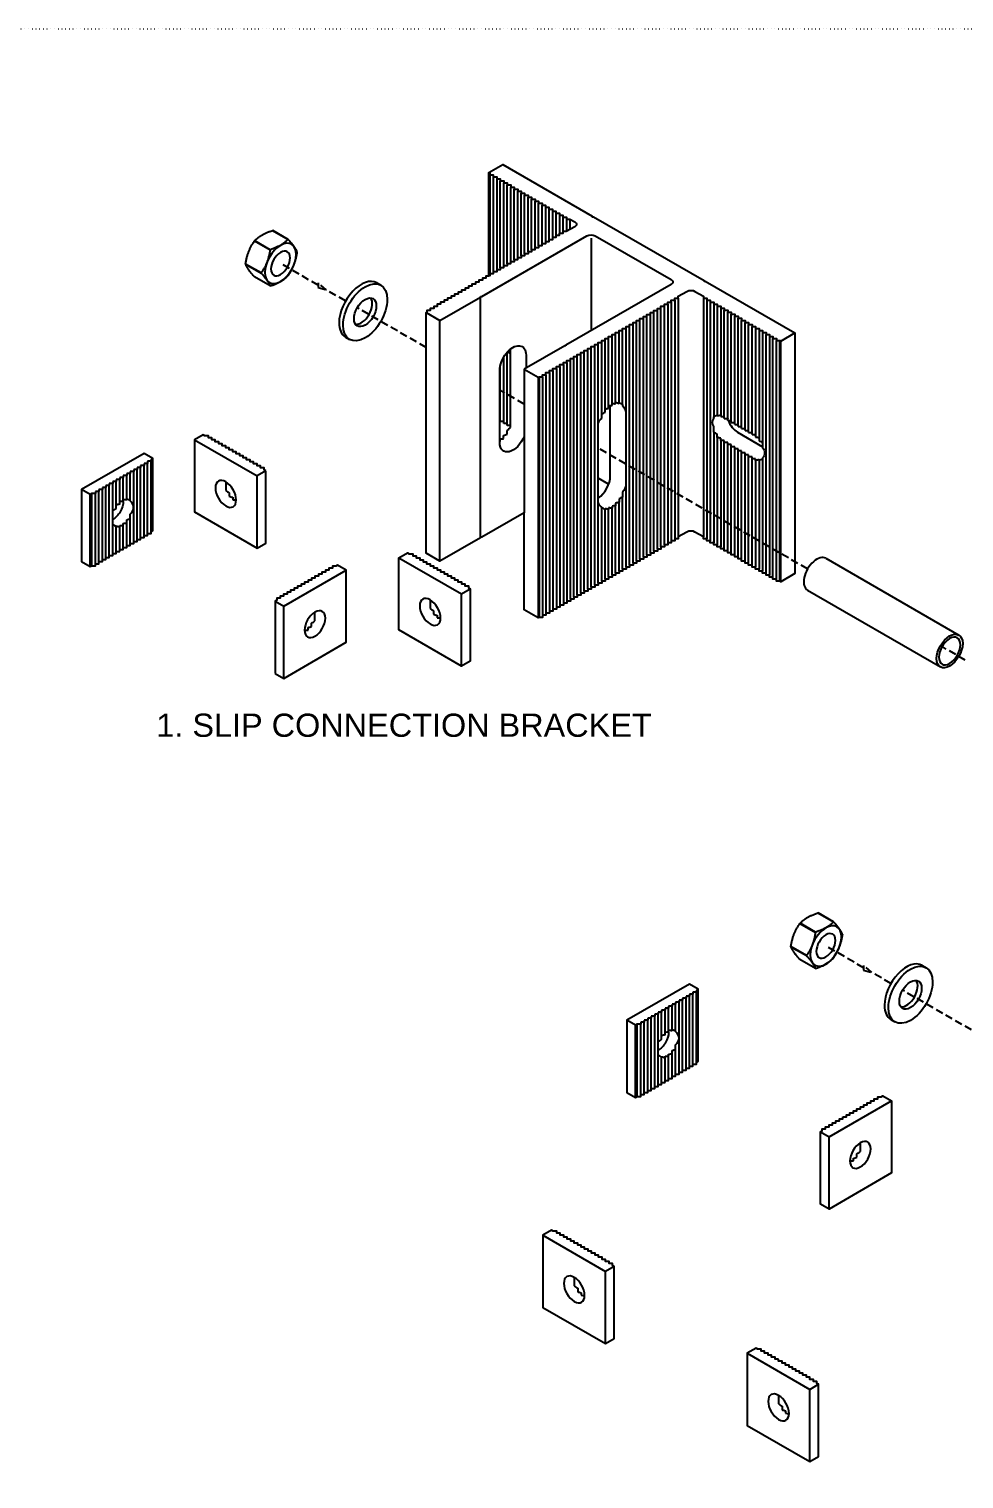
# Model space of a CAD drawing. Header units: millimetres. Extents: x -17234 to -8874, y -2869 to 1211.
# Drawn here: x -11141 to -10738, y -1454 to -829 of the extents above; entities that cross this region are included whole.
import ezdxf

# ---------------------------------------------------------------- set-up
doc = ezdxf.new("R2010")
doc.units = ezdxf.units.MM
doc.linetypes.add('ACAD_ISO07W100', pattern=[3, 0, -3])
doc.linetypes.add('DASHED', pattern=[19.05, 12.7, -6.35])
doc.layers.get('Defpoints').update_dxf_attribs({"linetype": 'ACAD_ISO07W100', "true_color": 0x105689})
for name, color, linetype in [('Anno', 5, 'Continuous'), ('Profile View', 9, 'Continuous'), ('Text', 2, 'Continuous')]:
    doc.layers.add(name, color=color, linetype=linetype)
doc.styles.get("Standard").update_dxf_attribs({"font": 'arial.ttf'})

msp = doc.modelspace()

# ---------------------------------------------------------------- linework, layer by layer
at = {"layer": 'Anno', "linetype": 'DASHED', "ltscale": 0.25}
for points in [[(-11016.657, -939.631), (-11032.893, -930.257)], [(-11013.193, -941.631), (-11016.657, -938.631), (-11016.657, -940.631), (-11013.193, -941.631)], [(-11004.884, -946.428), (-11013.193, -941.631)], [(-10970.187, -966.46), (-10999.829, -949.346)], [(-10927.928, -990.859), (-10938.457, -984.78)], [(-10805.819, -1061.891), (-10896.015, -1009.817)], [(-10737.819, -1101.151), (-10747.845, -1095.363)], [(-10781.659, -1233.697), (-10797.895, -1224.323)], [(-10778.195, -1235.697), (-10781.659, -1232.697), (-10781.659, -1234.697), (-10778.195, -1235.697)], [(-10769.886, -1240.494), (-10778.195, -1235.697)], [(-10735.189, -1260.526), (-10764.831, -1243.413)]]:
    msp.add_lwpolyline(points, dxfattribs=at)
at = {"layer": 'Defpoints', "color": 1, "ltscale": 0.5}
msp.add_lwpolyline([(-11154.331, -829.239), (-10394.331, -829.239), (-10394.331, -1849.239), (-11154.331, -1849.239), (-11154.331, -829.239)], dxfattribs=at)
at = {"layer": 'Profile View', "ltscale": 0.5, "extrusion": (1.32712e-16, 0.816497, 0.57735)}
for p, q in [((-10942.713, -892.122), (-10942.713, -934.738)), ((-10941.213, -892.988), (-10941.213, -933.872)), ((-10939.713, -893.855), (-10939.713, -933.006)), ((-10938.213, -932.14), (-10938.213, -894.721)), ((-10936.713, -931.273), (-10936.713, -895.587)), ((-10935.213, -930.407), (-10935.213, -896.453)), ((-10933.713, -929.541), (-10933.713, -897.319)), ((-10932.213, -928.675), (-10932.213, -898.185)), ((-10930.713, -927.809), (-10930.713, -899.051)), ((-10929.213, -926.943), (-10929.213, -899.917)), ((-10927.713, -926.077), (-10927.713, -900.783)), ((-10926.213, -925.211), (-10926.213, -901.649)), ((-10924.713, -924.345), (-10924.713, -902.515)), ((-10923.213, -923.479), (-10923.213, -903.381)), ((-10921.713, -922.613), (-10921.713, -904.247)), ((-10920.213, -921.747), (-10920.213, -905.113)), ((-10918.713, -905.979), (-10918.713, -920.881)), ((-10917.213, -906.845), (-10917.213, -920.015)), ((-10915.713, -907.711), (-10915.713, -919.149)), ((-10914.213, -908.577), (-10914.213, -918.283)), ((-10912.713, -909.443), (-10912.713, -917.417)), ((-10911.213, -910.309), (-10911.213, -916.551)), ((-10909.713, -911.175), (-10909.713, -916.524)), ((-10908.213, -911.175), (-10906.098, -912.396)), ((-11036.302, -916.035), (-11029.641, -919.881)), ((-11029.571, -919.887), (-11036.232, -916.042)), ((-10946.205, -944.504), (-10900.863, -918.326)), ((-10897.327, -918.326), (-10864.588, -937.228)), ((-11044.081, -920.573), (-11037.42, -924.419)), ((-11037.35, -924.332), (-11044.011, -920.486)), ((-10899.095, -919.346), (-10899.095, -959.191)), ((-11041.274, -934.353), (-11047.936, -930.507)), ((-11047.936, -930.601), (-11041.274, -934.447)), ((-11037.42, -939.93), (-11044.081, -936.085)), ((-10991.396, -938.641), (-10989.69, -939.626)), ((-10864.588, -939.269), (-10909.931, -965.447)), ((-10964.202, -954.895), (-10946.705, -944.793)), ((-10946.705, -944.793), (-10946.705, -944.504)), ((-10946.705, -944.504), (-10946.205, -944.504)), ((-10946.705, -1048.199), (-10946.705, -944.793)), ((-10869.015, -1052.431), (-10869.015, -949.601)), ((-10867.515, -1051.564), (-10867.515, -948.735)), ((-10866.015, -947.869), (-10866.015, -1050.698)), ((-10864.515, -947.003), (-10864.515, -1049.832)), ((-10863.015, -946.137), (-10863.015, -1048.966)), ((-10861.515, -945.271), (-10861.515, -1048.1)), ((-10850.703, -945.244), (-10850.703, -1048.073)), ((-10849.203, -946.11), (-10849.203, -1048.939)), ((-10847.703, -946.976), (-10847.703, -1049.805)), ((-10846.203, -947.842), (-10846.203, -996.416)), ((-10844.703, -948.708), (-10844.703, -995.904)), ((-10843.203, -949.574), (-10843.203, -996.267)), ((-10970.187, -951.439), (-10964.202, -954.895)), ((-10964.202, -1058.59), (-10964.202, -954.895)), ((-10879.515, -1058.493), (-10879.515, -955.664)), ((-10878.015, -1057.627), (-10878.015, -954.798)), ((-10876.515, -1056.761), (-10876.515, -953.932)), ((-10875.015, -1055.895), (-10875.015, -953.066)), ((-10873.515, -1055.029), (-10873.515, -952.2)), ((-10872.015, -1054.163), (-10872.015, -951.333)), ((-10870.515, -1053.297), (-10870.515, -950.467)), ((-10841.703, -997.103), (-10841.703, -950.44)), ((-10840.203, -997.969), (-10840.203, -951.306)), ((-10838.703, -998.835), (-10838.703, -952.172)), ((-10837.203, -999.701), (-10837.203, -953.039)), ((-10835.703, -1000.567), (-10835.703, -953.905)), ((-10834.203, -1001.433), (-10834.203, -954.771)), ((-10832.703, -1002.299), (-10832.703, -955.637)), ((-11004.884, -962.002), (-11003.178, -962.987)), ((-10890.015, -991.461), (-10890.015, -961.726)), ((-10888.515, -990.748), (-10888.515, -960.86)), ((-10887.015, -990.539), (-10887.015, -959.994)), ((-10885.515, -991.056), (-10885.515, -959.128)), ((-10884.015, -1061.091), (-10884.015, -958.262)), ((-10882.515, -1060.225), (-10882.515, -957.396)), ((-10881.015, -1059.359), (-10881.015, -956.53)), ((-10831.203, -1003.165), (-10831.203, -956.503)), ((-10829.703, -1004.031), (-10829.703, -957.369)), ((-10828.203, -958.235), (-10828.203, -1005.041)), ((-10826.703, -959.101), (-10826.703, -1006.679)), ((-10825.203, -959.967), (-10825.203, -1009.57)), ((-10823.703, -1063.662), (-10823.703, -960.833)), ((-10822.203, -961.699), (-10822.203, -1064.528)), ((-10935.005, -968.293), (-10933.76, -969.012)), ((-10933.76, -997.014), (-10933.76, -967.147)), ((-10910.431, -965.736), (-10927.928, -975.838)), ((-10909.931, -965.736), (-10910.431, -965.736)), ((-10909.931, -965.447), (-10909.931, -965.736)), ((-10900.515, -1070.617), (-10900.515, -967.788)), ((-10899.015, -1069.751), (-10899.015, -966.922)), ((-10897.515, -1068.885), (-10897.515, -966.056)), ((-10896.015, -1068.019), (-10896.015, -965.19)), ((-10894.515, -997.015), (-10894.515, -964.324)), ((-10893.015, -994.367), (-10893.015, -963.458)), ((-10891.515, -992.64), (-10891.515, -962.592)), ((-10820.703, -1065.394), (-10820.703, -962.565)), ((-10819.203, -1066.26), (-10819.203, -963.431)), ((-10817.703, -1067.126), (-10817.703, -963.431)), ((-10817.275, -1067.373), (-10817.275, -963.678)), ((-10938.213, -998.416), (-10938.213, -974.281)), ((-10936.713, -999.282), (-10936.713, -970.586)), ((-10935.213, -1000.148), (-10935.213, -968.522)), ((-10927.086, -969.759), (-10927.086, -975.352)), ((-10911.015, -973.85), (-10911.015, -1076.679)), ((-10909.515, -972.984), (-10909.515, -1075.813)), ((-10908.015, -1074.947), (-10908.015, -972.118)), ((-10906.515, -1074.081), (-10906.515, -971.252)), ((-10905.015, -1073.215), (-10905.015, -970.386)), ((-10903.515, -1072.349), (-10903.515, -969.52)), ((-10902.015, -1071.483), (-10902.015, -968.654)), ((-10938.457, -1007.432), (-10938.457, -976.324)), ((-10927.928, -975.838), (-10927.928, -1037.646)), ((-10921.942, -979.293), (-10921.942, -1082.988)), ((-10921.515, -979.046), (-10921.515, -1082.741)), ((-10920.015, -979.046), (-10920.015, -1081.875)), ((-10918.515, -978.18), (-10918.515, -1081.009)), ((-10917.015, -977.314), (-10917.015, -1080.143)), ((-10915.515, -976.448), (-10915.515, -1079.277)), ((-10914.015, -975.582), (-10914.015, -1078.411)), ((-10912.515, -974.716), (-10912.515, -1077.545)), ((-10890.811, -1021.81), (-10890.811, -991.497)), ((-10885.515, -991.056), (-10885.515, -991.423)), ((-10938.213, -997.55), (-10938.457, -997.55)), ((-10936.713, -998.416), (-10938.213, -998.416)), ((-10935.213, -999.282), (-10936.713, -999.282)), ((-10933.76, -1000.941), (-10933.76, -997.014)), ((-10884.137, -994.555), (-10884.137, -1025.663)), ((-10936.76, -1005.688), (-10936.76, -1004.423)), ((-10935.26, -1003.852), (-10935.26, -1002.174)), ((-10933.76, -1000.148), (-10935.213, -1000.148)), ((-10846.203, -1002.963), (-10846.203, -1050.671)), ((-10844.703, -1005.208), (-10844.703, -1051.537)), ((-10938.26, -1006.947), (-10938.26, -1005.947)), ((-10843.203, -1006.577), (-10843.203, -1052.403)), ((-10841.703, -1053.269), (-10841.703, -1007.473)), ((-10840.203, -1054.136), (-10840.203, -1008.339)), ((-10838.703, -1055.002), (-10838.703, -1009.205)), ((-10837.203, -1055.868), (-10837.203, -1010.071)), ((-10835.703, -1056.734), (-10835.703, -1010.937)), ((-10834.203, -1057.6), (-10834.203, -1011.803)), ((-11094.67, -1018.118), (-11094.67, -1018.984)), ((-11093.17, -1018.118), (-11094.67, -1018.118)), ((-11093.17, -1017.252), (-11093.17, -1018.118)), ((-11091.67, -1017.252), (-11093.17, -1017.252)), ((-11093.17, -1048.361), (-11093.17, -1018.118)), ((-11091.67, -1016.386), (-11091.67, -1017.252)), ((-11090.17, -1016.386), (-11091.67, -1016.386)), ((-11091.67, -1047.495), (-11091.67, -1017.252)), ((-11090.17, -1015.52), (-11090.17, -1016.386)), ((-11088.67, -1015.52), (-11090.17, -1015.52)), ((-11090.17, -1046.629), (-11090.17, -1016.386)), ((-11087.949, -1014.238), (-11088.67, -1014.654)), ((-11088.67, -1014.654), (-11088.67, -1015.52)), ((-11088.67, -1045.763), (-11088.67, -1015.52)), ((-10832.703, -1058.466), (-10832.703, -1012.669)), ((-10831.203, -1059.332), (-10831.203, -1013.535)), ((-10829.703, -1060.198), (-10829.703, -1014.401)), ((-10828.203, -1015.124), (-10828.203, -1061.064)), ((-10826.703, -1015.218), (-10826.703, -1061.93)), ((-10825.203, -1014.059), (-10825.203, -1062.796)), ((-11103.67, -1024.181), (-11105.17, -1024.181)), ((-11105.17, -1024.181), (-11105.17, -1025.047)), ((-11102.17, -1023.315), (-11103.67, -1023.315)), ((-11103.67, -1023.315), (-11103.67, -1024.181)), ((-11103.67, -1035.877), (-11103.67, -1024.181)), ((-11100.67, -1022.448), (-11102.17, -1022.448)), ((-11102.17, -1022.448), (-11102.17, -1023.315)), ((-11102.17, -1033.982), (-11102.17, -1023.315)), ((-11099.17, -1021.582), (-11100.67, -1021.582)), ((-11100.67, -1021.582), (-11100.67, -1022.448)), ((-11100.67, -1032.818), (-11100.67, -1022.448)), ((-11097.67, -1020.716), (-11099.17, -1020.716)), ((-11099.17, -1020.716), (-11099.17, -1021.582)), ((-11099.17, -1032.25), (-11099.17, -1021.582)), ((-11096.17, -1019.85), (-11097.67, -1019.85)), ((-11097.67, -1019.85), (-11097.67, -1020.716)), ((-11097.67, -1032.413), (-11097.67, -1020.716)), ((-11096.17, -1018.984), (-11096.17, -1019.85)), ((-11094.67, -1018.984), (-11096.17, -1018.984)), ((-11096.17, -1050.093), (-11096.17, -1019.85)), ((-11094.67, -1049.227), (-11094.67, -1018.984)), ((-10891.514, -1025.377), (-10896.015, -1022.779)), ((-11114.89, -1029.793), (-11118.63, -1027.633)), ((-11114.17, -1029.377), (-11114.89, -1029.793)), ((-11114.89, -1060.901), (-11114.89, -1029.793)), ((-11114.17, -1060.485), (-11114.17, -1029.377)), ((-11112.67, -1029.377), (-11114.17, -1029.377)), ((-11112.67, -1028.511), (-11112.67, -1029.377)), ((-11111.17, -1028.511), (-11112.67, -1028.511)), ((-11112.67, -1059.619), (-11112.67, -1029.377)), ((-11111.17, -1027.645), (-11111.17, -1028.511)), ((-11109.67, -1027.645), (-11111.17, -1027.645)), ((-11111.17, -1058.753), (-11111.17, -1028.511)), ((-11109.67, -1026.779), (-11109.67, -1027.645)), ((-11108.17, -1026.779), (-11109.67, -1026.779)), ((-11109.67, -1057.887), (-11109.67, -1027.645)), ((-11108.17, -1025.913), (-11108.17, -1026.779)), ((-11106.67, -1025.913), (-11108.17, -1025.913)), ((-11108.17, -1057.021), (-11108.17, -1026.779)), ((-11106.67, -1025.047), (-11106.67, -1025.913)), ((-11105.17, -1025.047), (-11106.67, -1025.047)), ((-11106.67, -1056.155), (-11106.67, -1025.913)), ((-11105.17, -1055.289), (-11105.17, -1025.047)), ((-10885.515, -1028.796), (-10885.515, -1030.894)), ((-11097.67, -1032.553), (-11097.67, -1032.413)), ((-10894.515, -1067.153), (-10894.515, -1035.328)), ((-10893.015, -1035.888), (-10893.015, -1036.244)), ((-10893.015, -1066.287), (-10893.015, -1036.244)), ((-10891.515, -1035.59), (-10891.515, -1036.239)), ((-10891.515, -1065.421), (-10891.515, -1036.239)), ((-10890.015, -1034.802), (-10890.015, -1035.686)), ((-10890.015, -1064.555), (-10890.015, -1035.686)), ((-10888.515, -1033.542), (-10888.515, -1034.667)), ((-10888.515, -1063.689), (-10888.515, -1034.667)), ((-10887.015, -1031.706), (-10887.015, -1033.144)), ((-10887.015, -1062.823), (-10887.015, -1033.144)), ((-10885.515, -1061.957), (-10885.515, -1030.894)), ((-11103.67, -1043.592), (-11103.67, -1043.356)), ((-11102.17, -1043.756), (-11102.17, -1043.115)), ((-11100.67, -1043.187), (-11100.67, -1042.249)), ((-11100.67, -1052.691), (-11100.67, -1043.187)), ((-11099.17, -1042.024), (-11099.17, -1040.758)), ((-11099.17, -1051.825), (-11099.17, -1042.024)), ((-11097.67, -1040.128), (-11097.67, -1038.256)), ((-11097.67, -1050.959), (-11097.67, -1040.128)), ((-11103.67, -1054.423), (-11103.67, -1043.592)), ((-11102.17, -1053.557), (-11102.17, -1043.756)), ((-10797.882, -1057.309), (-10740.606, -1090.377)), ((-11031.534, -1077.919), (-11004.593, -1062.364)), ((-10805.819, -1071.057), (-10748.544, -1104.125)), ((-11035.274, -1075.759), (-11031.534, -1077.919)), ((-11031.534, -1109.027), (-11031.534, -1077.919)), ((-11018.053, -1084.223), (-11018.053, -1080.505)), ((-11019.553, -1086.724), (-11019.553, -1085.229)), ((-11021.053, -1088.215), (-11021.053, -1087.124)), ((-10801.304, -1210.102), (-10794.643, -1213.948)), ((-10794.573, -1213.954), (-10801.234, -1210.108)), ((-10809.083, -1214.64), (-10802.422, -1218.486)), ((-10802.352, -1218.398), (-10809.013, -1214.552)), ((-10806.276, -1228.42), (-10812.938, -1224.574)), ((-10812.938, -1224.668), (-10806.276, -1228.514)), ((-10802.422, -1233.997), (-10809.083, -1230.151)), ((-10756.398, -1232.707), (-10754.692, -1233.693)), ((-10852.951, -1242.921), (-10853.672, -1243.337)), ((-10862.672, -1249.399), (-10864.172, -1249.399)), ((-10864.172, -1249.399), (-10864.172, -1250.265)), ((-10861.172, -1248.533), (-10862.672, -1248.533)), ((-10862.672, -1248.533), (-10862.672, -1249.399)), ((-10862.672, -1261.095), (-10862.672, -1249.399)), ((-10861.172, -1247.667), (-10861.172, -1248.533)), ((-10859.672, -1247.667), (-10861.172, -1247.667)), ((-10861.172, -1278.775), (-10861.172, -1248.533)), ((-10859.672, -1246.801), (-10859.672, -1247.667)), ((-10858.172, -1246.801), (-10859.672, -1246.801)), ((-10859.672, -1277.909), (-10859.672, -1247.667)), ((-10858.172, -1245.935), (-10858.172, -1246.801)), ((-10856.672, -1245.935), (-10858.172, -1245.935)), ((-10858.172, -1277.043), (-10858.172, -1246.801)), ((-10856.672, -1245.069), (-10856.672, -1245.935)), ((-10855.172, -1245.069), (-10856.672, -1245.069)), ((-10856.672, -1276.177), (-10856.672, -1245.935)), ((-10855.172, -1244.203), (-10855.172, -1245.069)), ((-10853.672, -1244.203), (-10855.172, -1244.203)), ((-10855.172, -1275.311), (-10855.172, -1245.069)), ((-10853.672, -1243.337), (-10853.672, -1244.203)), ((-10853.672, -1274.445), (-10853.672, -1244.203)), ((-10874.672, -1255.461), (-10874.672, -1256.327)), ((-10873.172, -1255.461), (-10874.672, -1255.461)), ((-10873.172, -1254.595), (-10873.172, -1255.461)), ((-10871.672, -1254.595), (-10873.172, -1254.595)), ((-10873.172, -1285.703), (-10873.172, -1255.461)), ((-10871.672, -1253.729), (-10871.672, -1254.595)), ((-10870.172, -1253.729), (-10871.672, -1253.729)), ((-10871.672, -1284.837), (-10871.672, -1254.595)), ((-10868.672, -1252.863), (-10870.172, -1252.863)), ((-10870.172, -1252.863), (-10870.172, -1253.729)), ((-10870.172, -1283.971), (-10870.172, -1253.729)), ((-10867.172, -1251.997), (-10868.672, -1251.997)), ((-10868.672, -1251.997), (-10868.672, -1252.863)), ((-10868.672, -1264.559), (-10868.672, -1252.863)), ((-10865.672, -1251.131), (-10867.172, -1251.131)), ((-10867.172, -1251.131), (-10867.172, -1251.997)), ((-10867.172, -1262.664), (-10867.172, -1251.997)), ((-10864.172, -1250.265), (-10865.672, -1250.265)), ((-10865.672, -1250.265), (-10865.672, -1251.131)), ((-10865.672, -1261.5), (-10865.672, -1251.131)), ((-10864.172, -1260.932), (-10864.172, -1250.265)), ((-10879.892, -1258.475), (-10883.632, -1256.316)), ((-10879.172, -1258.059), (-10879.892, -1258.475)), ((-10879.892, -1289.583), (-10879.892, -1258.475)), ((-10879.172, -1289.168), (-10879.172, -1258.059)), ((-10877.672, -1258.059), (-10879.172, -1258.059)), ((-10877.672, -1257.193), (-10877.672, -1258.059)), ((-10876.172, -1257.193), (-10877.672, -1257.193)), ((-10877.672, -1288.302), (-10877.672, -1258.059)), ((-10876.172, -1256.327), (-10876.172, -1257.193)), ((-10874.672, -1256.327), (-10876.172, -1256.327)), ((-10876.172, -1287.435), (-10876.172, -1257.193)), ((-10874.672, -1286.569), (-10874.672, -1256.327)), ((-10862.672, -1261.235), (-10862.672, -1261.095)), ((-10769.886, -1256.068), (-10768.179, -1257.053)), ((-10862.672, -1268.811), (-10862.672, -1266.939)), ((-10868.672, -1272.275), (-10868.672, -1272.038)), ((-10868.672, -1283.105), (-10868.672, -1272.275)), ((-10867.172, -1272.438), (-10867.172, -1271.797)), ((-10867.172, -1282.239), (-10867.172, -1272.438)), ((-10865.672, -1271.87), (-10865.672, -1270.931)), ((-10865.672, -1281.373), (-10865.672, -1271.87)), ((-10864.172, -1270.706), (-10864.172, -1269.44)), ((-10864.172, -1280.507), (-10864.172, -1270.706)), ((-10862.672, -1279.641), (-10862.672, -1268.811)), ((-10796.535, -1306.601), (-10769.595, -1291.047)), ((-10800.275, -1304.442), (-10796.535, -1306.601)), ((-10796.535, -1337.709), (-10796.535, -1306.601)), ((-10783.055, -1312.905), (-10783.055, -1309.188)), ((-10786.055, -1316.898), (-10786.055, -1315.807)), ((-10784.555, -1315.406), (-10784.555, -1313.911))]:
    msp.add_line(p, q, dxfattribs=at)
at = {"layer": 'Profile View', "ltscale": 0.5, "extrusion": (-1.0795e-17, 0.816497, 0.57735)}
for p, q in [((-10846.203, -997.091), (-10846.203, -996.416)), ((-10842.239, -996.237), (-10841.703, -996.237)), ((-10841.703, -997.103), (-10840.203, -997.103)), ((-10840.203, -997.969), (-10838.703, -997.969)), ((-10838.703, -998.835), (-10837.203, -998.835)), ((-10846.203, -1002.963), (-10846.203, -1000.557)), ((-10844.703, -1005.208), (-10844.703, -1003.805)), ((-10843.203, -1006.577), (-10843.203, -1005.542)), ((-10837.203, -999.701), (-10835.703, -999.701)), ((-10835.986, -1002.996), (-10825.203, -1009.222)), ((-10835.703, -1000.567), (-10834.203, -1000.567)), ((-10834.203, -1001.433), (-10832.703, -1001.433)), ((-10832.703, -1002.299), (-10831.203, -1002.299)), ((-10831.203, -1003.165), (-10829.703, -1003.165)), ((-10829.703, -1004.031), (-10828.798, -1004.031)), ((-11069.953, -1006.242), (-11043.012, -1021.796)), ((-10841.703, -1006.607), (-10842.239, -1006.607)), ((-10841.703, -1007.473), (-10841.703, -1006.607)), ((-10840.203, -1007.473), (-10841.703, -1007.473)), ((-10840.203, -1008.339), (-10840.203, -1007.473)), ((-10838.703, -1008.339), (-10840.203, -1008.339)), ((-10838.703, -1009.205), (-10838.703, -1008.339)), ((-10837.203, -1009.205), (-10838.703, -1009.205)), ((-10837.203, -1010.071), (-10837.203, -1009.205)), ((-10835.703, -1010.071), (-10837.203, -1010.071)), ((-10835.703, -1010.937), (-10835.703, -1010.071)), ((-10834.203, -1010.937), (-10835.703, -1010.937)), ((-10834.203, -1011.803), (-10834.203, -1010.937)), ((-10832.703, -1011.803), (-10834.203, -1011.803)), ((-10832.703, -1012.669), (-10832.703, -1011.803)), ((-10831.203, -1012.669), (-10832.703, -1012.669)), ((-10831.203, -1013.535), (-10831.203, -1012.669)), ((-10829.703, -1013.535), (-10831.203, -1013.535)), ((-10829.703, -1014.401), (-10829.703, -1013.535)), ((-10828.798, -1014.401), (-10829.703, -1014.401)), ((-10828.203, -1015.124), (-10828.203, -1014.39)), ((-10826.703, -1015.218), (-10826.703, -1014.833)), ((-11056.492, -1024.383), (-11056.492, -1028.101)), ((-11043.012, -1052.905), (-11043.012, -1021.796)), ((-11054.992, -1029.107), (-11054.992, -1030.602)), ((-11053.492, -1031.002), (-11053.492, -1032.093)), ((-10981.899, -1057.08), (-10954.959, -1072.634)), ((-10954.959, -1103.742), (-10954.959, -1072.634)), ((-10968.439, -1075.22), (-10968.439, -1078.938)), ((-10966.939, -1079.944), (-10966.939, -1081.439)), ((-10965.439, -1081.839), (-10965.439, -1082.93)), ((-10919.807, -1348.984), (-10892.866, -1364.539)), ((-10906.347, -1367.125), (-10906.347, -1370.843)), ((-10892.866, -1395.647), (-10892.866, -1364.539)), ((-10904.847, -1371.849), (-10904.847, -1373.344)), ((-10903.347, -1373.744), (-10903.347, -1374.835)), ((-10831.754, -1399.822), (-10804.813, -1415.376)), ((-10818.293, -1417.963), (-10818.293, -1421.681)), ((-10804.813, -1415.376), (-10801.073, -1413.217)), ((-10804.813, -1446.485), (-10804.813, -1415.376)), ((-10816.793, -1422.687), (-10816.793, -1424.182)), ((-10815.293, -1424.582), (-10815.293, -1425.673))]:
    msp.add_line(p, q, dxfattribs=at)
at = {"layer": 'Profile View', "ltscale": 0.5}
for points in [[(-10857.853, -1045.986), (-10861.515, -1048.1), (-10861.515, -1048.966), (-10863.015, -1048.966), (-10863.015, -1049.832), (-10864.515, -1049.832), (-10864.515, -1050.698), (-10866.015, -1050.698), (-10866.015, -1051.564), (-10867.515, -1051.564), (-10867.515, -1052.431), (-10869.015, -1052.431), (-10869.015, -1053.297), (-10870.515, -1053.297), (-10870.515, -1054.163), (-10872.015, -1054.163), (-10872.015, -1055.029), (-10873.515, -1055.029), (-10873.515, -1055.895), (-10875.015, -1055.895), (-10875.015, -1056.761), (-10876.515, -1056.761), (-10876.515, -1057.627), (-10878.015, -1057.627), (-10878.015, -1058.493), (-10879.515, -1058.493), (-10879.515, -1059.359), (-10881.015, -1059.359), (-10881.015, -1060.225), (-10882.515, -1060.225), (-10882.515, -1061.091), (-10884.015, -1061.091), (-10884.015, -1061.957), (-10885.515, -1061.957), (-10885.515, -1062.823), (-10887.015, -1062.823), (-10887.015, -1063.689), (-10888.515, -1063.689), (-10888.515, -1064.555), (-10890.015, -1064.555), (-10890.015, -1065.421), (-10891.515, -1065.421), (-10891.515, -1066.287), (-10893.015, -1066.287), (-10893.015, -1067.153), (-10894.515, -1067.153), (-10894.515, -1068.019), (-10896.015, -1068.019), (-10896.015, -1068.885), (-10897.515, -1068.885), (-10897.515, -1069.751), (-10899.015, -1069.751), (-10899.015, -1070.617), (-10900.515, -1070.617), (-10900.515, -1071.483), (-10902.015, -1071.483), (-10902.015, -1072.349), (-10903.515, -1072.349), (-10903.515, -1073.215), (-10905.015, -1073.215), (-10905.015, -1074.081), (-10906.515, -1074.081), (-10906.515, -1074.947), (-10908.015, -1074.947), (-10908.015, -1075.813), (-10909.515, -1075.813), (-10909.515, -1076.679), (-10911.015, -1076.679), (-10911.015, -1077.545), (-10912.515, -1077.545), (-10912.515, -1078.411), (-10914.015, -1078.411), (-10914.015, -1079.277), (-10915.515, -1079.277), (-10915.515, -1080.143), (-10917.015, -1080.143), (-10917.015, -1081.009), (-10918.515, -1081.009), (-10918.515, -1081.875), (-10920.015, -1081.875), (-10920.015, -1082.741), (-10921.515, -1082.741), (-10921.942, -1082.988), (-10927.928, -1079.533), (-10927.928, -1037.646), (-10946.205, -1048.199), (-10946.705, -1048.199), (-10946.705, -1048.488), (-10964.202, -1058.59), (-10970.187, -1055.134), (-10970.187, -951.439), (-10969.76, -951.192), (-10969.76, -950.326), (-10968.26, -950.326), (-10968.26, -949.46), (-10966.76, -949.46), (-10966.76, -948.594), (-10965.26, -948.594), (-10965.26, -947.728), (-10963.76, -947.728), (-10963.76, -946.862), (-10962.26, -946.862), (-10962.26, -945.996), (-10960.76, -945.996), (-10960.76, -945.13), (-10959.26, -945.13), (-10959.26, -944.264), (-10957.76, -944.264), (-10957.76, -943.398), (-10956.26, -943.398), (-10956.26, -942.532), (-10954.76, -942.532), (-10954.76, -941.666), (-10953.26, -941.666), (-10953.26, -940.8), (-10951.76, -940.8), (-10951.76, -939.934), (-10950.26, -939.934), (-10950.26, -939.068), (-10948.76, -939.068), (-10948.76, -938.202), (-10947.26, -938.202), (-10947.26, -937.336), (-10945.76, -937.336), (-10945.76, -936.47), (-10944.26, -936.47), (-10944.26, -935.604), (-10943.14, -935.604), (-10943.14, -891.01), (-10937.155, -887.554), (-10898.595, -909.817), (-10898.595, -910.105), (-10898.095, -910.105), (-10850.35, -937.671), (-10850.35, -937.96), (-10849.85, -937.96), (-10811.29, -960.222), (-10811.29, -1063.917), (-10817.275, -1067.373), (-10817.703, -1067.126), (-10819.203, -1067.126), (-10819.203, -1066.26), (-10820.703, -1066.26), (-10820.703, -1065.394), (-10822.203, -1065.394), (-10822.203, -1064.528), (-10823.703, -1064.528), (-10823.703, -1063.662), (-10825.203, -1063.662), (-10825.203, -1062.796), (-10826.703, -1062.796), (-10826.703, -1061.93), (-10828.203, -1061.93), (-10828.203, -1061.064), (-10829.703, -1061.064), (-10829.703, -1060.198), (-10831.203, -1060.198), (-10831.203, -1059.332), (-10832.703, -1059.332), (-10832.703, -1058.466), (-10834.203, -1058.466), (-10834.203, -1057.6), (-10835.703, -1057.6), (-10835.703, -1056.734), (-10837.203, -1056.734), (-10837.203, -1055.868), (-10838.703, -1055.868), (-10838.703, -1055.002), (-10840.203, -1055.002), (-10840.203, -1054.136), (-10841.703, -1054.136), (-10841.703, -1053.269), (-10843.203, -1053.269), (-10843.203, -1052.403), (-10844.703, -1052.403), (-10844.703, -1051.537), (-10846.203, -1051.537), (-10846.203, -1050.671), (-10847.703, -1050.671), (-10847.703, -1049.805), (-10849.203, -1049.805), (-10849.203, -1048.939), (-10850.703, -1048.939), (-10850.703, -1048.073), (-10854.318, -1045.986)], [(-10943.14, -891.01), (-10942.713, -891.256), (-10942.713, -892.122), (-10941.213, -892.122), (-10941.213, -892.988), (-10939.713, -892.988), (-10939.713, -893.855), (-10938.213, -893.855), (-10938.213, -894.721), (-10936.713, -894.721), (-10936.713, -895.587), (-10935.213, -895.587), (-10935.213, -896.453), (-10933.713, -896.453), (-10933.713, -897.319), (-10932.213, -897.319), (-10932.213, -898.185), (-10930.713, -898.185), (-10930.713, -899.051), (-10929.213, -899.051), (-10929.213, -899.917), (-10927.713, -899.917), (-10927.713, -900.783), (-10926.213, -900.783), (-10926.213, -901.649), (-10924.713, -901.649), (-10924.713, -902.515), (-10923.213, -902.515), (-10923.213, -903.381), (-10921.713, -903.381), (-10921.713, -904.247), (-10920.213, -904.247), (-10920.213, -905.113), (-10918.713, -905.113), (-10918.713, -905.979), (-10917.213, -905.979), (-10917.213, -906.845), (-10915.713, -906.845), (-10915.713, -907.711), (-10914.213, -907.711), (-10914.213, -908.577), (-10912.713, -908.577), (-10912.713, -909.443), (-10911.213, -909.443), (-10911.213, -910.309), (-10909.713, -910.309), (-10909.713, -911.175), (-10908.213, -911.175), (-10908.213, -915.658)], [(-10906.098, -914.437), (-10909.76, -916.551), (-10911.26, -916.551), (-10911.26, -917.417), (-10912.76, -917.417), (-10912.76, -918.283), (-10914.26, -918.283), (-10914.26, -919.149), (-10915.76, -919.149), (-10915.76, -920.015), (-10917.26, -920.015), (-10917.26, -920.881), (-10918.76, -920.881), (-10918.76, -921.747), (-10920.26, -921.747), (-10920.26, -922.613), (-10921.76, -922.613), (-10921.76, -923.479), (-10923.26, -923.479), (-10923.26, -924.345), (-10924.76, -924.345), (-10924.76, -925.211), (-10926.26, -925.211), (-10926.26, -926.077), (-10927.76, -926.077), (-10927.76, -926.943), (-10929.26, -926.943), (-10929.26, -927.809), (-10930.76, -927.809), (-10930.76, -928.675), (-10932.26, -928.675), (-10932.26, -929.541), (-10933.76, -929.541), (-10933.76, -930.407), (-10935.26, -930.407), (-10935.26, -931.273), (-10936.76, -931.273), (-10936.76, -932.14), (-10938.26, -932.14), (-10938.26, -933.006), (-10939.76, -933.006), (-10939.76, -933.872), (-10941.26, -933.872), (-10941.26, -934.738), (-10942.76, -934.738), (-10942.76, -935.604), (-10943.14, -935.604)], [(-10927.928, -975.838), (-10921.942, -979.293), (-10921.515, -979.046), (-10920.015, -979.046), (-10920.015, -978.18), (-10918.515, -978.18), (-10918.515, -977.314), (-10917.015, -977.314), (-10917.015, -976.448), (-10915.515, -976.448), (-10915.515, -975.582), (-10914.015, -975.582), (-10914.015, -974.716), (-10912.515, -974.716), (-10912.515, -973.85), (-10911.015, -973.85), (-10911.015, -972.984), (-10909.515, -972.984), (-10909.515, -972.118), (-10908.015, -972.118), (-10908.015, -971.252), (-10906.515, -971.252), (-10906.515, -970.386), (-10905.015, -970.386), (-10905.015, -969.52), (-10903.515, -969.52), (-10903.515, -968.654), (-10902.015, -968.654), (-10902.015, -967.788), (-10900.515, -967.788), (-10900.515, -966.922), (-10899.015, -966.922), (-10899.015, -966.056), (-10897.515, -966.056), (-10897.515, -965.19), (-10896.015, -965.19), (-10896.015, -964.324), (-10894.515, -964.324), (-10894.515, -963.458), (-10893.015, -963.458), (-10893.015, -962.592), (-10891.515, -962.592), (-10891.515, -961.726), (-10890.015, -961.726), (-10890.015, -960.86), (-10888.515, -960.86), (-10888.515, -959.994), (-10887.015, -959.994), (-10887.015, -959.128), (-10885.515, -959.128), (-10885.515, -958.262), (-10884.015, -958.262), (-10884.015, -957.396), (-10882.515, -957.396), (-10882.515, -956.53), (-10881.015, -956.53), (-10881.015, -955.664), (-10879.515, -955.664), (-10879.515, -954.798), (-10878.015, -954.798), (-10878.015, -953.932), (-10876.515, -953.932), (-10876.515, -953.066), (-10875.015, -953.066), (-10875.015, -952.2), (-10873.515, -952.2), (-10873.515, -951.333), (-10872.015, -951.333), (-10872.015, -950.467), (-10870.515, -950.467), (-10870.515, -949.601), (-10869.015, -949.601), (-10869.015, -948.735), (-10867.515, -948.735), (-10867.515, -947.869), (-10866.015, -947.869), (-10866.015, -947.003), (-10864.515, -947.003), (-10864.515, -946.137), (-10863.015, -946.137), (-10863.015, -945.271), (-10861.515, -945.271), (-10861.515, -944.405), (-10857.853, -942.291)], [(-10854.318, -942.291), (-10850.703, -944.378), (-10850.703, -945.244), (-10849.203, -945.244), (-10849.203, -946.11), (-10847.703, -946.11), (-10847.703, -946.976), (-10846.203, -946.976), (-10846.203, -947.842), (-10844.703, -947.842), (-10844.703, -948.708), (-10843.203, -948.708), (-10843.203, -949.574), (-10841.703, -949.574), (-10841.703, -950.44), (-10840.203, -950.44), (-10840.203, -951.306), (-10838.703, -951.306), (-10838.703, -952.172), (-10837.203, -952.172), (-10837.203, -953.039), (-10835.703, -953.039), (-10835.703, -953.905), (-10834.203, -953.905), (-10834.203, -954.771), (-10832.703, -954.771), (-10832.703, -955.637), (-10831.203, -955.637), (-10831.203, -956.503), (-10829.703, -956.503), (-10829.703, -957.369), (-10828.203, -957.369), (-10828.203, -958.235), (-10826.703, -958.235), (-10826.703, -959.101), (-10825.203, -959.101), (-10825.203, -959.967), (-10823.703, -959.967), (-10823.703, -960.833), (-10822.203, -960.833), (-10822.203, -961.699), (-10820.703, -961.699), (-10820.703, -962.565), (-10819.203, -962.565), (-10819.203, -963.431), (-10817.703, -963.431), (-10817.275, -963.678), (-10811.29, -960.222)], [(-11039.272, -1019.637), (-11043.012, -1021.796)], [(-10954.959, -1072.634), (-10951.218, -1070.474), (-10951.218, -1101.583), (-10954.959, -1103.742), (-10981.899, -1088.188), (-10981.899, -1057.08), (-10978.159, -1054.92), (-10977.439, -1055.336), (-10975.939, -1055.336), (-10975.939, -1056.202), (-10974.439, -1056.202), (-10974.439, -1057.068), (-10972.939, -1057.068), (-10972.939, -1057.934), (-10971.439, -1057.934), (-10971.439, -1058.8), (-10969.939, -1058.8), (-10969.939, -1059.666), (-10968.439, -1059.666), (-10968.439, -1060.532), (-10966.939, -1060.532), (-10966.939, -1061.398), (-10965.439, -1061.398), (-10965.439, -1062.264), (-10963.939, -1062.264), (-10963.939, -1063.13), (-10962.439, -1063.13), (-10962.439, -1063.996), (-10960.939, -1063.996), (-10960.939, -1064.862), (-10959.439, -1064.862), (-10959.439, -1065.728), (-10957.939, -1065.728), (-10957.939, -1066.594), (-10956.439, -1066.594), (-10956.439, -1067.46), (-10954.939, -1067.46), (-10954.939, -1068.326), (-10953.439, -1068.326), (-10953.439, -1069.192), (-10951.939, -1069.192), (-10951.939, -1070.058), (-10951.218, -1070.474)], [(-10889.126, -1362.379), (-10889.847, -1361.963), (-10889.847, -1361.097), (-10891.347, -1361.097), (-10891.347, -1360.231), (-10892.847, -1360.231), (-10892.847, -1359.365), (-10894.347, -1359.365), (-10894.347, -1358.499), (-10895.847, -1358.499), (-10895.847, -1357.633), (-10897.347, -1357.633), (-10897.347, -1356.767), (-10898.847, -1356.767), (-10898.847, -1355.901), (-10900.347, -1355.901), (-10900.347, -1355.035), (-10901.847, -1355.035), (-10901.847, -1354.169), (-10903.347, -1354.169), (-10903.347, -1353.303), (-10904.847, -1353.303), (-10904.847, -1352.437), (-10906.347, -1352.437), (-10906.347, -1351.571), (-10907.847, -1351.571), (-10907.847, -1350.705), (-10909.347, -1350.705), (-10909.347, -1349.839), (-10910.847, -1349.839), (-10910.847, -1348.973), (-10912.347, -1348.973), (-10912.347, -1348.107), (-10913.847, -1348.107), (-10913.847, -1347.241), (-10915.347, -1347.241), (-10916.067, -1346.825), (-10919.807, -1348.984), (-10919.807, -1380.093), (-10892.866, -1395.647), (-10889.126, -1393.488), (-10889.126, -1362.379), (-10892.866, -1364.539)]]:
    msp.add_lwpolyline(points, dxfattribs=at)
for points in [[(-11039.272, -1019.637), (-11039.992, -1019.221), (-11039.992, -1018.355), (-11041.492, -1018.355), (-11041.492, -1017.489), (-11042.992, -1017.489), (-11042.992, -1016.623), (-11044.492, -1016.623), (-11044.492, -1015.757), (-11045.992, -1015.757), (-11045.992, -1014.891), (-11047.492, -1014.891), (-11047.492, -1014.025), (-11048.992, -1014.025), (-11048.992, -1013.159), (-11050.492, -1013.159), (-11050.492, -1012.293), (-11051.992, -1012.293), (-11051.992, -1011.427), (-11053.492, -1011.427), (-11053.492, -1010.561), (-11054.992, -1010.561), (-11054.992, -1009.695), (-11056.492, -1009.695), (-11056.492, -1008.829), (-11057.992, -1008.829), (-11057.992, -1007.963), (-11059.492, -1007.963), (-11059.492, -1007.097), (-11060.992, -1007.097), (-11060.992, -1006.231), (-11062.492, -1006.231), (-11062.492, -1005.365), (-11063.992, -1005.365), (-11063.992, -1004.499), (-11065.492, -1004.499), (-11066.212, -1004.083), (-11069.953, -1006.242), (-11069.953, -1037.35), (-11043.012, -1052.905), (-11039.272, -1050.745)], [(-11102.17, -1054.423), (-11102.17, -1053.557), (-11100.67, -1053.557), (-11100.67, -1052.691), (-11099.17, -1052.691), (-11099.17, -1051.825), (-11097.67, -1051.825), (-11097.67, -1050.959), (-11096.17, -1050.959), (-11096.17, -1050.093), (-11094.67, -1050.093), (-11094.67, -1049.227), (-11093.17, -1049.227), (-11093.17, -1048.361), (-11091.67, -1048.361), (-11091.67, -1047.495), (-11090.17, -1047.495), (-11090.17, -1046.629), (-11088.67, -1046.629), (-11088.67, -1045.763), (-11087.949, -1045.347), (-11087.949, -1014.238), (-11091.689, -1012.079), (-11118.63, -1027.633), (-11118.63, -1058.742), (-11114.89, -1060.901), (-11114.17, -1060.485), (-11112.67, -1060.485), (-11112.67, -1059.619), (-11111.17, -1059.619), (-11111.17, -1058.753), (-11109.67, -1058.753), (-11109.67, -1057.887), (-11108.17, -1057.887), (-11108.17, -1057.021), (-11106.67, -1057.021), (-11106.67, -1056.155), (-11105.17, -1056.155), (-11105.17, -1055.289), (-11103.67, -1055.289), (-11103.67, -1054.423)], [(-11035.274, -1106.868), (-11031.534, -1109.027), (-11004.593, -1093.473), (-11004.593, -1062.364), (-11008.333, -1060.205), (-11009.053, -1060.621), (-11010.553, -1060.621), (-11010.553, -1061.487), (-11012.053, -1061.487), (-11012.053, -1062.353), (-11013.553, -1062.353), (-11013.553, -1063.219), (-11015.053, -1063.219), (-11015.053, -1064.085), (-11016.553, -1064.085), (-11016.553, -1064.951), (-11018.053, -1064.951), (-11018.053, -1065.817), (-11019.553, -1065.817), (-11019.553, -1066.683), (-11021.053, -1066.683), (-11021.053, -1067.549), (-11022.553, -1067.549), (-11022.553, -1068.415), (-11024.053, -1068.415), (-11024.053, -1069.281), (-11025.553, -1069.281), (-11025.553, -1070.147), (-11027.053, -1070.147), (-11027.053, -1071.013), (-11028.553, -1071.013), (-11028.553, -1071.879), (-11030.053, -1071.879), (-11030.053, -1072.745), (-11031.553, -1072.745), (-11031.553, -1073.611), (-11033.053, -1073.611), (-11033.053, -1074.477), (-11034.553, -1074.477), (-11034.553, -1075.343), (-11035.274, -1075.759)], [(-10867.172, -1283.105), (-10867.172, -1282.239), (-10865.672, -1282.239), (-10865.672, -1281.373), (-10864.172, -1281.373), (-10864.172, -1280.507), (-10862.672, -1280.507), (-10862.672, -1279.641), (-10861.172, -1279.641), (-10861.172, -1278.775), (-10859.672, -1278.775), (-10859.672, -1277.909), (-10858.172, -1277.909), (-10858.172, -1277.043), (-10856.672, -1277.043), (-10856.672, -1276.177), (-10855.172, -1276.177), (-10855.172, -1275.311), (-10853.672, -1275.311), (-10853.672, -1274.445), (-10852.951, -1274.029), (-10852.951, -1242.921), (-10856.691, -1240.761), (-10883.632, -1256.316), (-10883.632, -1287.424), (-10879.892, -1289.583), (-10879.172, -1289.168), (-10877.672, -1289.168), (-10877.672, -1288.302), (-10876.172, -1288.302), (-10876.172, -1287.435), (-10874.672, -1287.435), (-10874.672, -1286.569), (-10873.172, -1286.569), (-10873.172, -1285.703), (-10871.672, -1285.703), (-10871.672, -1284.837), (-10870.172, -1284.837), (-10870.172, -1283.971), (-10868.672, -1283.971), (-10868.672, -1283.105)], [(-10790.555, -1297.963), (-10789.055, -1297.963), (-10789.055, -1297.097), (-10787.555, -1297.097), (-10787.555, -1296.231), (-10786.055, -1296.231), (-10786.055, -1295.365), (-10784.555, -1295.365), (-10784.555, -1294.499), (-10783.055, -1294.499), (-10783.055, -1293.633), (-10781.555, -1293.633), (-10781.555, -1292.767), (-10780.055, -1292.767), (-10780.055, -1291.901), (-10778.555, -1291.901), (-10778.555, -1291.035), (-10777.055, -1291.035), (-10777.055, -1290.169), (-10775.555, -1290.169), (-10775.555, -1289.303), (-10774.055, -1289.303), (-10773.335, -1288.887), (-10769.595, -1291.047), (-10769.595, -1322.155), (-10796.535, -1337.709), (-10800.275, -1335.55), (-10800.275, -1304.442), (-10799.555, -1304.026), (-10799.555, -1303.16), (-10798.055, -1303.16), (-10798.055, -1302.294), (-10796.555, -1302.294), (-10796.555, -1301.428), (-10795.055, -1301.428), (-10795.055, -1300.562), (-10793.555, -1300.562), (-10793.555, -1299.695), (-10792.055, -1299.695), (-10792.055, -1298.829), (-10790.555, -1298.829)], [(-10818.293, -1402.409), (-10819.793, -1402.409), (-10819.793, -1401.543), (-10821.293, -1401.543), (-10821.293, -1400.677), (-10822.793, -1400.677), (-10822.793, -1399.811), (-10824.293, -1399.811), (-10824.293, -1398.945), (-10825.793, -1398.945), (-10825.793, -1398.079), (-10827.293, -1398.079), (-10828.014, -1397.663), (-10831.754, -1399.822), (-10831.754, -1430.93), (-10804.813, -1446.485), (-10801.073, -1444.325), (-10801.073, -1413.217), (-10801.793, -1412.801), (-10801.793, -1411.935), (-10803.293, -1411.935), (-10803.293, -1411.069), (-10804.793, -1411.069), (-10804.793, -1410.203), (-10806.293, -1410.203), (-10806.293, -1409.337), (-10807.793, -1409.337), (-10807.793, -1408.471), (-10809.293, -1408.471), (-10809.293, -1407.605), (-10810.793, -1407.605), (-10810.793, -1406.739), (-10812.293, -1406.739), (-10812.293, -1405.873), (-10813.793, -1405.873), (-10813.793, -1405.007), (-10815.293, -1405.007), (-10815.293, -1404.141), (-10816.793, -1404.141), (-10816.793, -1403.275), (-10818.293, -1403.275)]]:
    msp.add_lwpolyline(points, close=True, dxfattribs=at)
at = {"layer": 'Profile View', "ltscale": 0.5, "extrusion": (1.04777e-16, -9.71445e-17, -1)}
for centre, major_axis, start_param, end_param in [((-11040.157, -926.063), (5.501, 9.527), -0.2670147, -0.2565834), ((-11033.495, -929.909), (5.501, 9.527), -0.2670147, -0.2565834), ((-10744.575, -1097.251), (3.27, 5.664), -5.4977871, 0.7853982), ((-10805.159, -1220.13), (5.501, 9.527), -0.2670147, -0.2565834), ((-10798.497, -1223.975), (5.501, 9.527), -0.2670147, -0.2565834)]:
    msp.add_ellipse(centre, major_axis=major_axis, ratio=0.5773503, start_param=start_param, end_param=end_param, dxfattribs=at)
at = {"layer": 'Profile View', "ltscale": 0.5, "extrusion": (5.40733e-17, -1.11022e-16, -1)}
msp.add_ellipse((-10907.866, -913.417), major_axis=(2.5, 0), ratio=0.5773503, start_param=-0.7853982, end_param=0.7853982, dxfattribs=at)
at = {"layer": 'Profile View', "ltscale": 0.5, "extrusion": (5.45175e-17, -2.22045e-16, -1)}
msp.add_ellipse((-10899.095, -919.346), major_axis=(2.5, 0), ratio=0.5773503, start_param=-2.3561945, end_param=-0.7853982, dxfattribs=at)
at = {"layer": 'Profile View', "ltscale": 0.5, "extrusion": (-4.68822e-17, -1.37781e-16, -1)}
for centre in [(-11040.157, -926.063), (-11033.495, -929.909), (-10805.159, -1220.13), (-10798.497, -1223.975)]:
    msp.add_ellipse(centre, major_axis=(5.501, 9.527), ratio=0.5773503, start_param=-1.3142116, end_param=-1.3037816, dxfattribs=at)
at = {"layer": 'Profile View', "ltscale": 0.5, "extrusion": (5.29844e-17, -1.31341e-16, -1)}
for centre, major_axis, start_param, end_param in [((-11032.893, -930.257), (4.762, 8.249), 0.7853982, 7.0685835), ((-11040.157, -926.063), (5.501, 9.527), -2.3614092, -2.3509798), ((-11033.495, -929.909), (5.501, 9.527), -2.3614092, -2.3509798), ((-11033.495, -929.909), (-5.501, -9.527), -0.2670147, -0.2565847), ((-10797.895, -1224.323), (4.762, 8.249), 0.7853982, 7.0685835), ((-10805.159, -1220.13), (5.501, 9.527), -2.3614092, -2.3509798), ((-10798.497, -1223.975), (5.501, 9.527), -2.3614092, -2.3509798), ((-10798.497, -1223.975), (-5.501, -9.527), -0.2670147, -0.2565847)]:
    msp.add_ellipse(centre, major_axis=major_axis, ratio=0.5773503, start_param=start_param, end_param=end_param, dxfattribs=at)
at = {"layer": 'Profile View', "ltscale": 0.5, "extrusion": (1.49133e-16, -1.86852e-16, -1)}
for centre, major_axis in [((-11032.893, -930.257), (2.918, 5.054)), ((-11018.063, -1085.696), (-3.175, -5.499)), ((-10797.895, -1224.323), (2.918, 5.054)), ((-10783.065, -1314.378), (-3.175, -5.499))]:
    msp.add_ellipse(centre, major_axis=major_axis, ratio=0.5773503, start_param=-5.4977871, end_param=0.7853982, dxfattribs=at)
at = {"layer": 'Profile View', "ltscale": 0.5, "extrusion": (3.26659e-17, -5.55112e-17, -1)}
for centre in [(-11033.495, -929.909), (-10798.497, -1223.975)]:
    msp.add_ellipse(centre, major_axis=(-5.501, -9.527), ratio=0.5773503, start_param=-2.3614105, end_param=-2.3509785, dxfattribs=at)
at = {"layer": 'Profile View', "ltscale": 0.5, "extrusion": (4.92659e-17, -1.93293e-16, -1)}
for centre in [(-11033.495, -929.909), (-10798.497, -1223.975)]:
    msp.add_ellipse(centre, major_axis=(-5.501, -9.527), ratio=0.5773503, start_param=-1.3142129, end_param=-1.3037816, dxfattribs=at)
at = {"layer": 'Profile View', "ltscale": 0.5}
for centre, major_axis, start_param, end_param in [((-10998.14, -950.321), (6.744, 11.68), 0, 2.3561945), ((-10996.434, -951.306), (6.744, 11.68), -3.9269908, 2.3561945), ((-10996.434, -951.306), (3.395, 5.881), -3.9269908, 2.3561945), ((-10998.14, -950.321), (-3.395, -5.881), 0.2539921, 2.8876006), ((-10998.14, -950.321), (-6.744, -11.68), -0.7853982, 0), ((-10835.986, -997.812), (3.175, -5.499), -2.0150644, -2.00571), ((-10835.986, -997.812), (3.175, -5.499), -1.8653558, -0.7853982), ((-10940.753, -999.541), (11.371, 0), -1.3497093, -1.2119386), ((-10942.253, -998.675), (11.371, 0), -1.066582, -0.9083668), ((-10943.753, -997.809), (11.371, 0), -0.7273348, -0.497321), ((-10939.253, -1000.407), (11.371, 0), -1.5006946, -1.4833092), ((-10896.497, -1025.093), (4.02, 6.963), -2.2713216, -0.7853982), ((-11048.992, -1025.249), (8.98, 0), -2.5592299, -2.3024922), ((-11050.492, -1026.115), (8.98, 0), -2.0956649, -1.9114107), ((-11097.67, -1039.735), (8.98, 0), 2.3024922, 2.5592299), ((-11099.17, -1038.869), (8.98, 0), 1.9114107, 2.0956649), ((-11100.67, -1038.003), (8.98, 0), 1.5707963, 1.738616), ((-11102.17, -1037.137), (8.98, 0), 1.230182, 1.4029766), ((-11103.67, -1036.271), (8.98, 0), 0.8391005, 1.0459277), ((-11105.17, -1035.405), (8.98, 0), -0.5823627, 0.5823627), ((-11051.992, -1026.981), (8.98, 0), -1.738616, -1.5707963), ((-11097.67, -1039.735), (8.98, 0), -2.5592299, -2.3024922), ((-11099.17, -1038.869), (8.98, 0), -2.0956649, -1.9114107), ((-11100.67, -1038.003), (8.98, 0), -1.738616, -1.5707963), ((-11102.17, -1037.137), (8.98, 0), -1.4029766, -1.230182), ((-11103.67, -1036.271), (8.98, 0), -1.0459277, -0.8391005), ((-10856.085, -1047.007), (-2.5, 0), -2.3561945, -0.7853982), ((-10801.85, -1064.183), (3.969, 6.874), 0, 3.1415927), ((-10960.939, -1076.086), (8.98, 0), -2.5592299, -2.3024922), ((-11024.053, -1082.237), (8.98, 0), -1.230182, -1.0459277), ((-11025.553, -1081.371), (8.98, 0), -0.8391005, -0.5823627), ((-10962.439, -1076.952), (8.98, 0), -2.0956649, -1.9114107), ((-10963.939, -1077.819), (8.98, 0), -1.738616, -1.5707963), ((-11022.553, -1083.103), (8.98, 0), -1.5707963, -1.4029766), ((-10744.575, -1097.251), (-3.969, -6.874), -3.9269908, 2.3561945), ((-10763.142, -1244.388), (6.744, 11.68), 0, 2.3561945), ((-10761.436, -1245.373), (6.744, 11.68), -3.9269908, 2.3561945), ((-10761.436, -1245.373), (3.395, 5.881), -3.9269908, 2.3561945), ((-10763.142, -1244.388), (-3.395, -5.881), 0.2539921, 2.8876006), ((-10763.142, -1244.388), (-6.744, -11.68), -0.7853982, 0), ((-10865.672, -1266.685), (8.98, 0), 1.5707963, 1.738616), ((-10867.172, -1265.819), (8.98, 0), 1.230182, 1.4029766), ((-10868.672, -1264.953), (8.98, 0), 0.8391005, 1.0459277), ((-10870.172, -1264.087), (8.98, 0), -0.5823627, 0.5823627), ((-10862.672, -1268.417), (8.98, 0), 2.3024922, 2.5592299), ((-10864.172, -1267.551), (8.98, 0), 1.9114107, 2.0956649), ((-10862.672, -1268.417), (8.98, 0), -2.5592299, -2.3024922), ((-10864.172, -1267.551), (8.98, 0), -2.0956649, -1.9114107), ((-10865.672, -1266.685), (8.98, 0), -1.738616, -1.5707963), ((-10867.172, -1265.819), (8.98, 0), -1.4029766, -1.230182), ((-10868.672, -1264.953), (8.98, 0), -1.0459277, -0.8391005), ((-10787.555, -1311.786), (8.98, 0), -1.5707963, -1.4029766), ((-10789.055, -1310.92), (8.98, 0), -1.230182, -1.0459277), ((-10790.555, -1310.054), (8.98, 0), -0.8391005, -0.5823627), ((-10898.847, -1367.991), (8.98, 0), -2.5592299, -2.3024922), ((-10900.347, -1368.857), (8.98, 0), -2.0956649, -1.9114107), ((-10901.847, -1369.723), (8.98, 0), -1.738616, -1.5707963), ((-10810.793, -1418.829), (8.98, 0), -2.5592299, -2.3024922), ((-10812.293, -1419.695), (8.98, 0), -2.0956649, -1.9114107), ((-10813.793, -1420.561), (8.98, 0), -1.738616, -1.5707963)]:
    msp.add_ellipse(centre, major_axis=major_axis, ratio=0.5773503, start_param=start_param, end_param=end_param, dxfattribs=at)
at = {"layer": 'Profile View', "ltscale": 0.5, "extrusion": (1.99199e-16, -5.55112e-17, -1)}
msp.add_ellipse((-10866.356, -938.248), major_axis=(2.5, 0), ratio=0.5773503, start_param=-0.7853982, end_param=0.7853982, dxfattribs=at)
at = {"layer": 'Profile View', "ltscale": 0.5, "extrusion": (2.8878e-17, -1.11022e-16, -1)}
msp.add_ellipse((-10856.085, -943.312), major_axis=(2.5, 0), ratio=0.5773503, start_param=-2.3561945, end_param=-0.7853982, dxfattribs=at)
at = {"layer": 'Profile View', "ltscale": 0.5, "extrusion": (2.52289e-17, -1.79415e-16, -1)}
msp.add_ellipse((-10932.771, -973.041), major_axis=(4.02, 6.963), ratio=0.5773503, start_param=-2.3561945, end_param=0.7853982, dxfattribs=at)
at = {"layer": 'Profile View', "ltscale": 0.5, "extrusion": (7.07176e-17, -1.11022e-16, -1)}
for centre, major_axis, start_param, end_param in [((-10888.008, -998.885), (-11.371, 0), 1.1148822, 1.2573188), ((-10889.508, -998.019), (-11.371, 0), 1.3934137, 1.5262425), ((-10891.008, -997.153), (-11.371, 0), 1.6582835, 1.7918833), ((-10892.508, -996.287), (-11.371, 0), 1.9296541, 2.0750106), ((-10894.008, -995.421), (-11.371, 0), 2.2332259, 2.4142578), ((-10895.508, -994.555), (-11.371, 0), 2.6442716, 3.1415927), ((-10885.008, -1000.617), (-11.371, 0), 0.2538925, 0.5807938), ((-10886.508, -999.751), (-11.371, 0), 0.7896236, 0.9616129), ((-10895.508, -1025.663), (11.371, 0), 0, 0.497321), ((-10885.008, -1031.726), (11.371, 0), 2.5607988, 2.8877001), ((-10886.508, -1030.86), (11.371, 0), 2.1799797, 2.3519691), ((-10888.008, -1029.994), (11.371, 0), 1.8842738, 2.0267104), ((-10889.508, -1029.128), (11.371, 0), 1.6153502, 1.7481789), ((-10891.008, -1028.262), (11.371, 0), 1.3497093, 1.4833092), ((-10892.508, -1027.396), (11.371, 0), 1.066582, 1.2119386), ((-10894.008, -1026.53), (11.371, 0), 0.7273348, 0.9083668)]:
    msp.add_ellipse(centre, major_axis=major_axis, ratio=0.5773503, start_param=start_param, end_param=end_param, dxfattribs=at)
at = {"layer": 'Profile View', "ltscale": 0.5, "extrusion": (4.03134e-17, 2.22045e-16, -1)}
for centre, major_axis, start_param, end_param in [((-10837.739, -998.824), (8.98, 0), 2.8008428, 3.4823425), ((-10839.239, -999.69), (8.98, 0), -2.4582574, -2.2248874), ((-10840.739, -1000.556), (8.98, 0), -2.0279602, -1.8487329), ((-10842.239, -1001.422), (8.98, 0), -1.6783424, -1.5707963), ((-10839.239, -999.69), (8.98, 0), 2.2248874, 2.4582574), ((-10840.739, -1000.556), (8.98, 0), 1.8487329, 2.0279602), ((-10828.798, -1009.216), (-8.98, 0), 1.5707963, 1.637135), ((-10830.298, -1010.082), (-8.98, 0), 1.80629, 1.9827019), ((-10842.239, -1001.422), (8.98, 0), 1.5707963, 1.6783424), ((-10831.798, -1010.948), (-8.98, 0), 2.1741283, 2.3956116), ((-10833.298, -1011.814), (-8.98, 0), 2.6939166, 3.5892687), ((-10828.798, -1009.216), (-8.98, 0), -1.637135, -1.5707963), ((-10830.298, -1010.082), (-8.98, 0), -1.9827019, -1.80629), ((-10831.798, -1010.948), (-8.98, 0), -2.3956116, -2.1741283)]:
    msp.add_ellipse(centre, major_axis=major_axis, ratio=0.5773503, start_param=start_param, end_param=end_param, dxfattribs=at)
at = {"layer": 'Profile View', "ltscale": 0.5, "extrusion": (2.89474e-17, -1.17463e-16, -1)}
msp.add_ellipse((-10932.771, -1004.15), major_axis=(-4.02, -6.963), ratio=0.5773503, start_param=-1.8050716, end_param=0.7853982, dxfattribs=at)
at = {"layer": 'Profile View', "ltscale": 0.5, "extrusion": (6.73246e-17, 1.31341e-16, -1)}
for centre in [(-11056.482, -1029.573), (-10968.429, -1080.411), (-10906.337, -1372.316), (-10818.284, -1423.153)]:
    msp.add_ellipse(centre, major_axis=(3.175, -5.499), ratio=0.5773503, start_param=-3.9269908, end_param=2.3561945, dxfattribs=at)
at = {"layer": 'Profile View', "ltscale": 0.5, "extrusion": (-1.54186e-16, -2.68126e-16, -1)}
for centre in [(-11105.16, -1035.41), (-10870.162, -1264.093)]:
    msp.add_ellipse(centre, major_axis=(-3.175, -5.499), ratio=0.5773503, start_param=-2.3561945, end_param=-0.7831996, dxfattribs=at)
at = {"layer": 'Profile View', "ltscale": 0.5}
for points, weights in [([(-11044.011, -920.486), (-11041.259, -917.624), (-11036.302, -916.035)], [1, 1.1512497147, 1]), ([(-11047.936, -930.507), (-11047.111, -924.904), (-11044.081, -920.573)], [1, 1.15125015337, 1]), ([(-11037.42, -924.419), (-11038.245, -930.023), (-11041.274, -934.353)], [1, 1.15125015337, 1]), ([(-11029.641, -919.881), (-11032.393, -922.743), (-11037.35, -924.332)], [1, 1.1512497147, 1]), ([(-11025.716, -925.371), (-11026.541, -923.266), (-11029.571, -919.887)], [1, 1.15124927603, 1]), ([(-11044.081, -936.085), (-11047.111, -932.706), (-11047.936, -930.601)], [1, 1.15125015337, 1]), ([(-11029.571, -935.399), (-11026.541, -931.068), (-11025.716, -925.465)], [1, 1.15124927603, 1]), ([(-11041.274, -934.447), (-11038.245, -937.825), (-11037.42, -939.93)], [1, 1.15125015337, 1]), ([(-11037.35, -939.937), (-11032.393, -938.348), (-11029.641, -935.486)], [1, 1.1512497147, 1]), ([(-10809.013, -1214.552), (-10806.261, -1211.691), (-10801.304, -1210.102)], [1, 1.1512497147, 1]), ([(-10812.938, -1224.574), (-10812.113, -1218.97), (-10809.083, -1214.64)], [1, 1.15125015337, 1]), ([(-10794.643, -1213.948), (-10797.395, -1216.81), (-10802.352, -1218.398)], [1, 1.1512497147, 1]), ([(-10790.718, -1219.437), (-10791.543, -1217.332), (-10794.573, -1213.954)], [1, 1.15124927603, 1]), ([(-10802.422, -1218.486), (-10803.247, -1224.089), (-10806.276, -1228.42)], [1, 1.15125015337, 1]), ([(-10794.573, -1229.465), (-10791.543, -1225.135), (-10790.718, -1219.531)], [1, 1.15124927603, 1]), ([(-10809.083, -1230.151), (-10812.113, -1226.773), (-10812.938, -1224.668)], [1, 1.15125015337, 1]), ([(-10806.276, -1228.514), (-10803.247, -1231.892), (-10802.422, -1233.997)], [1, 1.15125015337, 1]), ([(-10802.352, -1234.003), (-10797.395, -1232.415), (-10794.643, -1229.553)], [1, 1.1512497147, 1])]:
    msp.add_rational_spline(points, weights, degree=2, dxfattribs=at)

# ---------------------------------------------------------------- texts
at = {"layer": 'Text', "color": 1, "ltscale": 0.5, "insert": (-11086.399, -1124.228), "char_height": 10, "attachment_point": 1}
msp.add_mtext_dynamic_manual_height_columns('1. SLIP CONNECTION BRACKET', width=322.18198, gutter_width=12.5, heights=[41.338], dxfattribs=at)

doc.saveas('drawing.dxf')
